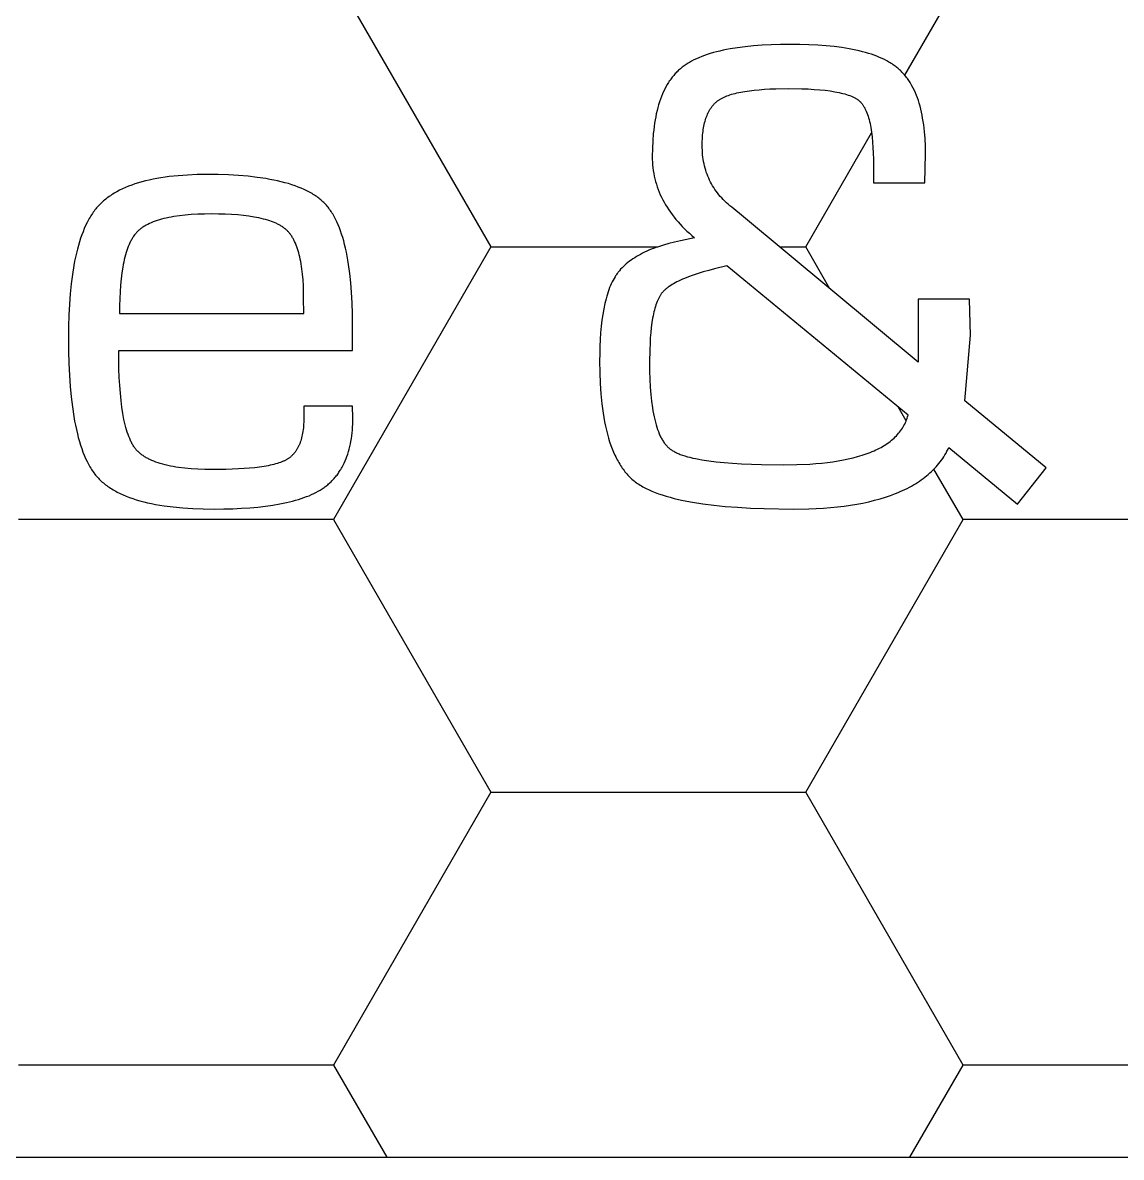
# Model space of a CAD drawing. Header units: millimetres. Extents: x 0 to 80, y 0 to 69.3.
# Drawn here: x 35.46 to 45.93, y 0 to 10.82 of the extents above; entities that cross this region are included whole.
import ezdxf

# ---------------------------------------------------------------- set-up
doc = ezdxf.new("R2010")
doc.units = ezdxf.units.MM
doc.header["$MEASUREMENT"] = 0
for name, color, linetype in [('CUT_PERIMETER', 1, 'CONTINUOUS'), ('HEX_BACKGROUND', 3, 'CONTINUOUS'), ('TEXT', 5, 'CONTINUOUS')]:
    doc.layers.add(name, color=color, linetype=linetype)

msp = doc.modelspace()

# ---------------------------------------------------------------- linework, layer by layer
at = {"layer": 'CUT_PERIMETER'}
msp.add_line((20, 0), (60, 0), dxfattribs=at)
at = {"layer": 'HEX_BACKGROUND'}
for p, q in [((38.419, 11.28), (39.92, 8.68)), ((43.868, 10.317), (44.424, 11.28)), ((42.923, 8.68), (43.551, 9.769)), ((39.92, 8.68), (38.419, 6.08)), ((39.92, 8.68), (41.511, 8.68)), ((42.674, 8.68), (42.923, 8.68)), ((43.153, 8.281), (42.923, 8.68)), ((43.881, 7.021), (43.803, 7.155)), ((44.424, 6.08), (44.146, 6.562)), ((38.419, 6.08), (35.417, 6.08)), ((38.419, 6.08), (39.92, 3.48)), ((42.923, 3.48), (44.424, 6.08)), ((47.254, 6.08), (44.424, 6.08)), ((39.92, 3.48), (38.419, 0.88)), ((39.92, 3.48), (42.923, 3.48)), ((44.424, 0.88), (42.923, 3.48)), ((38.419, 0.88), (35.417, 0.88)), ((38.419, 0.88), (38.927, 0)), ((43.916, 0), (44.424, 0.88)), ((47.426, 0.88), (44.424, 0.88))]:
    msp.add_line(p, q, dxfattribs=at)
at = {"layer": 'TEXT'}
for p, q in [((42.507, 10.603), (42.425, 10.597)), ((42.592, 10.608), (42.507, 10.603)), ((42.682, 10.61), (42.592, 10.608)), ((42.775, 10.611), (42.682, 10.61)), ((42.866, 10.61), (42.775, 10.611)), ((42.954, 10.608), (42.866, 10.61)), ((43.038, 10.603), (42.954, 10.608)), ((43.118, 10.597), (43.038, 10.603)), ((41.931, 10.495), (41.905, 10.484)), ((41.957, 10.505), (41.931, 10.495)), ((41.984, 10.514), (41.957, 10.505)), ((42.012, 10.523), (41.984, 10.514)), ((42.042, 10.532), (42.012, 10.523)), ((42.072, 10.54), (42.042, 10.532)), ((42.103, 10.547), (42.072, 10.54)), ((42.135, 10.555), (42.103, 10.547)), ((42.168, 10.562), (42.135, 10.555)), ((42.202, 10.568), (42.168, 10.562)), ((42.272, 10.579), (42.202, 10.568)), ((42.346, 10.589), (42.272, 10.579)), ((42.425, 10.597), (42.346, 10.589)), ((43.195, 10.59), (43.118, 10.597)), ((43.268, 10.58), (43.195, 10.59)), ((43.337, 10.569), (43.268, 10.58)), ((43.37, 10.563), (43.337, 10.569)), ((43.402, 10.556), (43.37, 10.563)), ((43.434, 10.549), (43.402, 10.556)), ((43.464, 10.541), (43.434, 10.549)), ((43.493, 10.533), (43.464, 10.541)), ((43.522, 10.525), (43.493, 10.533)), ((43.55, 10.516), (43.522, 10.525)), ((43.576, 10.507), (43.55, 10.516)), ((43.602, 10.497), (43.576, 10.507)), ((43.627, 10.487), (43.602, 10.497)), ((41.737, 10.386), (41.728, 10.379)), ((41.745, 10.393), (41.737, 10.386)), ((41.754, 10.4), (41.745, 10.393)), ((41.764, 10.406), (41.754, 10.4)), ((41.773, 10.413), (41.764, 10.406)), ((41.783, 10.42), (41.773, 10.413)), ((41.793, 10.426), (41.783, 10.42)), ((41.803, 10.432), (41.793, 10.426)), ((41.813, 10.439), (41.803, 10.432)), ((41.835, 10.451), (41.813, 10.439)), ((41.857, 10.462), (41.835, 10.451)), ((41.881, 10.474), (41.857, 10.462)), ((41.905, 10.484), (41.881, 10.474)), ((43.651, 10.477), (43.627, 10.487)), ((43.674, 10.466), (43.651, 10.477)), ((43.696, 10.454), (43.674, 10.466)), ((43.717, 10.442), (43.696, 10.454)), ((43.727, 10.436), (43.717, 10.442)), ((43.737, 10.43), (43.727, 10.436)), ((43.747, 10.424), (43.737, 10.43)), ((43.757, 10.417), (43.747, 10.424)), ((43.766, 10.411), (43.757, 10.417)), ((43.775, 10.404), (43.766, 10.411)), ((43.784, 10.398), (43.775, 10.404)), ((43.793, 10.391), (43.784, 10.398)), ((43.801, 10.384), (43.793, 10.391)), ((41.635, 10.278), (41.629, 10.268)), ((41.642, 10.288), (41.635, 10.278)), ((41.649, 10.297), (41.642, 10.288)), ((41.657, 10.306), (41.649, 10.297)), ((41.664, 10.315), (41.657, 10.306)), ((41.672, 10.323), (41.664, 10.315)), ((41.679, 10.332), (41.672, 10.323)), ((41.687, 10.34), (41.679, 10.332)), ((41.695, 10.348), (41.687, 10.34)), ((41.703, 10.356), (41.695, 10.348)), ((41.711, 10.364), (41.703, 10.356)), ((41.719, 10.371), (41.711, 10.364)), ((41.728, 10.379), (41.719, 10.371)), ((43.809, 10.377), (43.801, 10.384)), ((43.818, 10.369), (43.809, 10.377)), ((43.826, 10.362), (43.818, 10.369)), ((43.834, 10.354), (43.826, 10.362)), ((43.841, 10.346), (43.834, 10.354)), ((43.849, 10.338), (43.841, 10.346)), ((43.856, 10.33), (43.849, 10.338)), ((43.864, 10.321), (43.856, 10.33)), ((43.871, 10.312), (43.864, 10.321)), ((43.878, 10.304), (43.871, 10.312)), ((43.885, 10.295), (43.878, 10.304)), ((43.892, 10.285), (43.885, 10.295)), ((43.899, 10.276), (43.892, 10.285)), ((41.579, 10.184), (41.568, 10.162)), ((41.59, 10.207), (41.579, 10.184)), ((41.603, 10.228), (41.59, 10.207)), ((41.609, 10.238), (41.603, 10.228)), ((41.615, 10.249), (41.609, 10.238)), ((41.622, 10.259), (41.615, 10.249)), ((41.629, 10.268), (41.622, 10.259)), ((42.343, 10.163), (42.386, 10.169)), ((42.386, 10.169), (42.431, 10.175)), ((42.431, 10.175), (42.478, 10.179)), ((42.478, 10.179), (42.529, 10.183)), ((42.529, 10.183), (42.581, 10.186)), ((42.581, 10.186), (42.637, 10.188)), ((42.637, 10.188), (42.756, 10.19)), ((42.756, 10.19), (42.886, 10.188)), ((42.886, 10.188), (42.946, 10.186)), ((42.946, 10.186), (43.004, 10.182)), ((43.004, 10.182), (43.057, 10.178)), ((43.057, 10.178), (43.108, 10.173)), ((43.108, 10.173), (43.155, 10.167)), ((43.905, 10.266), (43.899, 10.276)), ((43.912, 10.257), (43.905, 10.266)), ((43.918, 10.247), (43.912, 10.257)), ((43.924, 10.236), (43.918, 10.247)), ((43.936, 10.216), (43.924, 10.236)), ((43.948, 10.194), (43.936, 10.216)), ((43.959, 10.172), (43.948, 10.194)), ((43.969, 10.149), (43.959, 10.172)), ((41.529, 10.062), (41.52, 10.035)), ((41.538, 10.088), (41.529, 10.062)), ((41.547, 10.113), (41.538, 10.088)), ((41.557, 10.138), (41.547, 10.113)), ((41.568, 10.162), (41.557, 10.138)), ((42.064, 10.057), (42.069, 10.061)), ((42.069, 10.061), (42.074, 10.065)), ((42.074, 10.065), (42.078, 10.069)), ((42.078, 10.069), (42.083, 10.072)), ((42.083, 10.072), (42.088, 10.076)), ((42.088, 10.076), (42.093, 10.079)), ((42.093, 10.079), (42.098, 10.083)), ((42.098, 10.083), (42.103, 10.086)), ((42.103, 10.086), (42.108, 10.089)), ((42.108, 10.089), (42.114, 10.093)), ((42.114, 10.093), (42.119, 10.096)), ((42.119, 10.096), (42.125, 10.099)), ((42.125, 10.099), (42.131, 10.102)), ((42.131, 10.102), (42.144, 10.108)), ((42.144, 10.108), (42.157, 10.114)), ((42.157, 10.114), (42.17, 10.119)), ((42.17, 10.119), (42.185, 10.124)), ((42.185, 10.124), (42.2, 10.13)), ((42.2, 10.13), (42.215, 10.135)), ((42.215, 10.135), (42.232, 10.139)), ((42.232, 10.139), (42.249, 10.144)), ((42.249, 10.144), (42.266, 10.148)), ((42.266, 10.148), (42.285, 10.152)), ((42.285, 10.152), (42.304, 10.156)), ((42.304, 10.156), (42.343, 10.163)), ((43.155, 10.167), (43.2, 10.16)), ((43.2, 10.16), (43.221, 10.156)), ((43.221, 10.156), (43.241, 10.152)), ((43.241, 10.152), (43.26, 10.147)), ((43.26, 10.147), (43.278, 10.143)), ((43.278, 10.143), (43.296, 10.138)), ((43.296, 10.138), (43.313, 10.133)), ((43.313, 10.133), (43.329, 10.128)), ((43.329, 10.128), (43.344, 10.122)), ((43.344, 10.122), (43.358, 10.117)), ((43.358, 10.117), (43.365, 10.114)), ((43.365, 10.114), (43.372, 10.111)), ((43.372, 10.111), (43.378, 10.108)), ((43.378, 10.108), (43.385, 10.104)), ((43.385, 10.104), (43.391, 10.101)), ((43.391, 10.101), (43.397, 10.098)), ((43.397, 10.098), (43.402, 10.095)), ((43.402, 10.095), (43.408, 10.091)), ((43.408, 10.091), (43.413, 10.088)), ((43.413, 10.088), (43.418, 10.084)), ((43.418, 10.084), (43.423, 10.081)), ((43.423, 10.081), (43.428, 10.077)), ((43.428, 10.077), (43.432, 10.074)), ((43.432, 10.074), (43.436, 10.07)), ((43.436, 10.07), (43.44, 10.066)), ((43.44, 10.066), (43.444, 10.062)), ((43.444, 10.062), (43.448, 10.058)), ((43.979, 10.125), (43.969, 10.149)), ((43.988, 10.1), (43.979, 10.125)), ((43.997, 10.075), (43.988, 10.1)), ((44.005, 10.049), (43.997, 10.075)), ((41.505, 9.98), (41.498, 9.95)), ((41.512, 10.008), (41.505, 9.98)), ((41.52, 10.035), (41.512, 10.008)), ((41.987, 9.947), (41.993, 9.96)), ((41.993, 9.96), (41.996, 9.966)), ((41.996, 9.966), (41.999, 9.972)), ((41.999, 9.972), (42.002, 9.978)), ((42.002, 9.978), (42.006, 9.983)), ((42.006, 9.983), (42.009, 9.989)), ((42.009, 9.989), (42.012, 9.994)), ((42.012, 9.994), (42.016, 10)), ((42.016, 10), (42.02, 10.005)), ((42.02, 10.005), (42.023, 10.01)), ((42.023, 10.01), (42.027, 10.016)), ((42.027, 10.016), (42.031, 10.021)), ((42.031, 10.021), (42.035, 10.025)), ((42.035, 10.025), (42.039, 10.03)), ((42.039, 10.03), (42.043, 10.035)), ((42.043, 10.035), (42.047, 10.04)), ((42.047, 10.04), (42.051, 10.044)), ((42.051, 10.044), (42.055, 10.048)), ((42.055, 10.048), (42.06, 10.053)), ((42.06, 10.053), (42.064, 10.057)), ((43.448, 10.058), (43.452, 10.053)), ((43.452, 10.053), (43.456, 10.049)), ((43.456, 10.049), (43.46, 10.044)), ((43.46, 10.044), (43.464, 10.039)), ((43.464, 10.039), (43.467, 10.034)), ((43.467, 10.034), (43.471, 10.029)), ((43.471, 10.029), (43.474, 10.023)), ((43.474, 10.023), (43.478, 10.018)), ((43.478, 10.018), (43.481, 10.012)), ((43.481, 10.012), (43.485, 10.006)), ((43.485, 10.006), (43.488, 10)), ((43.488, 10), (43.491, 9.993)), ((43.491, 9.993), (43.494, 9.987)), ((43.494, 9.987), (43.497, 9.98)), ((43.497, 9.98), (43.5, 9.973)), ((43.5, 9.973), (43.506, 9.959)), ((43.506, 9.959), (43.512, 9.943)), ((44.013, 10.022), (44.005, 10.049)), ((44.02, 9.994), (44.013, 10.022)), ((44.027, 9.966), (44.02, 9.994)), ((44.033, 9.937), (44.027, 9.966)), ((41.481, 9.859), (41.477, 9.827)), ((41.487, 9.89), (41.481, 9.859)), ((41.492, 9.921), (41.487, 9.89)), ((41.498, 9.95), (41.492, 9.921)), ((41.952, 9.832), (41.955, 9.848)), ((41.955, 9.848), (41.959, 9.863)), ((41.959, 9.863), (41.963, 9.878)), ((41.963, 9.878), (41.967, 9.893)), ((41.967, 9.893), (41.971, 9.907)), ((41.971, 9.907), (41.976, 9.921)), ((41.976, 9.921), (41.982, 9.934)), ((41.982, 9.934), (41.987, 9.947)), ((43.512, 9.943), (43.517, 9.928)), ((43.517, 9.928), (43.522, 9.911)), ((43.522, 9.911), (43.527, 9.894)), ((43.527, 9.894), (43.532, 9.876)), ((43.532, 9.876), (43.536, 9.857)), ((43.536, 9.857), (43.54, 9.837)), ((44.038, 9.907), (44.033, 9.937)), ((44.043, 9.876), (44.038, 9.907)), ((44.048, 9.845), (44.043, 9.876)), ((44.052, 9.813), (44.048, 9.845)), ((41.469, 9.76), (41.464, 9.69)), ((41.473, 9.794), (41.469, 9.76)), ((41.477, 9.827), (41.473, 9.794)), ((41.938, 9.727), (41.94, 9.745)), ((41.94, 9.745), (41.942, 9.764)), ((41.942, 9.764), (41.944, 9.781)), ((41.944, 9.781), (41.946, 9.798)), ((41.946, 9.798), (41.949, 9.815)), ((41.949, 9.815), (41.952, 9.832)), ((43.54, 9.837), (43.544, 9.817)), ((43.544, 9.817), (43.55, 9.774)), ((43.55, 9.774), (43.556, 9.729)), ((44.055, 9.78), (44.052, 9.813)), ((44.061, 9.712), (44.055, 9.78)), ((41.464, 9.69), (41.461, 9.617)), ((41.936, 9.689), (41.937, 9.708)), ((41.936, 9.649), (41.936, 9.689)), ((41.936, 9.626), (41.936, 9.649)), ((41.937, 9.708), (41.938, 9.727)), ((43.556, 9.729), (43.561, 9.68)), ((43.561, 9.68), (43.564, 9.629)), ((43.564, 9.629), (43.567, 9.575)), ((44.064, 9.641), (44.061, 9.712)), ((44.065, 9.568), (44.064, 9.641)), ((41.461, 9.617), (41.459, 9.542)), ((41.459, 9.542), (41.46, 9.514)), ((41.937, 9.603), (41.936, 9.626)), ((41.938, 9.581), (41.937, 9.603)), ((41.94, 9.559), (41.938, 9.581)), ((41.943, 9.537), (41.94, 9.559)), ((41.946, 9.515), (41.943, 9.537)), ((43.567, 9.575), (43.569, 9.518)), ((44.058, 9.292), (44.065, 9.568)), ((41.46, 9.514), (41.461, 9.487)), ((41.461, 9.487), (41.463, 9.461)), ((41.463, 9.461), (41.466, 9.434)), ((41.466, 9.434), (41.469, 9.407)), ((41.949, 9.494), (41.946, 9.515)), ((41.953, 9.473), (41.949, 9.494)), ((41.958, 9.453), (41.953, 9.473)), ((41.963, 9.432), (41.958, 9.453)), ((41.969, 9.412), (41.963, 9.432)), ((41.975, 9.392), (41.969, 9.412)), ((43.569, 9.518), (43.569, 9.457)), ((43.569, 9.457), (43.569, 9.292)), ((36.627, 9.309), (36.592, 9.3)), ((36.662, 9.317), (36.627, 9.309)), ((36.699, 9.325), (36.662, 9.317)), ((36.736, 9.332), (36.699, 9.325)), ((36.774, 9.339), (36.736, 9.332)), ((36.814, 9.345), (36.774, 9.339)), ((36.854, 9.35), (36.814, 9.345)), ((36.938, 9.359), (36.854, 9.35)), ((37.026, 9.365), (36.938, 9.359)), ((37.118, 9.369), (37.026, 9.365)), ((37.214, 9.37), (37.118, 9.369)), ((37.319, 9.369), (37.214, 9.37)), ((37.419, 9.366), (37.319, 9.369)), ((37.514, 9.36), (37.419, 9.366)), ((37.605, 9.353), (37.514, 9.36)), ((37.691, 9.343), (37.605, 9.353)), ((37.773, 9.331), (37.691, 9.343)), ((37.812, 9.324), (37.773, 9.331)), ((37.85, 9.317), (37.812, 9.324)), ((37.887, 9.309), (37.85, 9.317)), ((37.922, 9.301), (37.887, 9.309)), ((41.469, 9.407), (41.474, 9.381)), ((41.474, 9.381), (41.479, 9.355)), ((41.479, 9.355), (41.485, 9.329)), ((41.485, 9.329), (41.491, 9.304)), ((41.491, 9.304), (41.499, 9.278)), ((41.982, 9.373), (41.975, 9.392)), ((41.99, 9.354), (41.982, 9.373)), ((41.998, 9.335), (41.99, 9.354)), ((42.006, 9.316), (41.998, 9.335)), ((42.015, 9.298), (42.006, 9.316)), ((36.34, 9.199), (36.328, 9.191)), ((36.353, 9.206), (36.34, 9.199)), ((36.38, 9.22), (36.353, 9.206)), ((36.407, 9.233), (36.38, 9.22)), ((36.435, 9.246), (36.407, 9.233)), ((36.465, 9.258), (36.435, 9.246)), ((36.495, 9.269), (36.465, 9.258)), ((36.526, 9.28), (36.495, 9.269)), ((36.559, 9.291), (36.526, 9.28)), ((36.592, 9.3), (36.559, 9.291)), ((37.957, 9.292), (37.922, 9.301)), ((37.99, 9.283), (37.957, 9.292)), ((38.022, 9.273), (37.99, 9.283)), ((38.053, 9.262), (38.022, 9.273)), ((38.083, 9.251), (38.053, 9.262)), ((38.112, 9.24), (38.083, 9.251)), ((38.139, 9.228), (38.112, 9.24)), ((38.166, 9.215), (38.139, 9.228)), ((38.179, 9.208), (38.166, 9.215)), ((38.191, 9.202), (38.179, 9.208)), ((38.203, 9.195), (38.191, 9.202)), ((41.499, 9.278), (41.507, 9.253)), ((41.507, 9.253), (41.516, 9.228)), ((41.516, 9.228), (41.526, 9.203)), ((41.526, 9.203), (41.536, 9.178)), ((42.025, 9.28), (42.015, 9.298)), ((42.035, 9.262), (42.025, 9.28)), ((42.046, 9.245), (42.035, 9.262)), ((42.057, 9.228), (42.046, 9.245)), ((42.069, 9.211), (42.057, 9.228)), ((42.081, 9.195), (42.069, 9.211)), ((43.569, 9.292), (44.058, 9.292)), ((36.197, 9.091), (36.187, 9.081)), ((36.206, 9.1), (36.197, 9.091)), ((36.216, 9.109), (36.206, 9.1)), ((36.226, 9.118), (36.216, 9.109)), ((36.236, 9.127), (36.226, 9.118)), ((36.247, 9.135), (36.236, 9.127)), ((36.258, 9.144), (36.247, 9.135)), ((36.269, 9.152), (36.258, 9.144)), ((36.28, 9.16), (36.269, 9.152)), ((36.292, 9.168), (36.28, 9.16)), ((36.303, 9.176), (36.292, 9.168)), ((36.316, 9.184), (36.303, 9.176)), ((36.328, 9.191), (36.316, 9.184)), ((38.215, 9.188), (38.203, 9.195)), ((38.227, 9.181), (38.215, 9.188)), ((38.238, 9.174), (38.227, 9.181)), ((38.249, 9.166), (38.238, 9.174)), ((38.26, 9.159), (38.249, 9.166)), ((38.27, 9.151), (38.26, 9.159)), ((38.281, 9.144), (38.27, 9.151)), ((38.29, 9.136), (38.281, 9.144)), ((38.3, 9.128), (38.29, 9.136)), ((38.309, 9.12), (38.3, 9.128)), ((38.318, 9.111), (38.309, 9.12)), ((38.327, 9.103), (38.318, 9.111)), ((38.336, 9.094), (38.327, 9.103)), ((38.344, 9.086), (38.336, 9.094)), ((41.536, 9.178), (41.548, 9.154)), ((41.548, 9.154), (41.56, 9.129)), ((41.56, 9.129), (41.573, 9.105)), ((41.573, 9.105), (41.587, 9.081)), ((42.094, 9.178), (42.081, 9.195)), ((42.108, 9.162), (42.094, 9.178)), ((42.122, 9.147), (42.108, 9.162)), ((42.137, 9.131), (42.122, 9.147)), ((42.152, 9.116), (42.137, 9.131)), ((42.167, 9.101), (42.152, 9.116)), ((42.184, 9.087), (42.167, 9.101)), ((42.2, 9.073), (42.184, 9.087)), ((36.113, 8.987), (36.106, 8.976)), ((36.121, 8.999), (36.113, 8.987)), ((36.129, 9.01), (36.121, 8.999)), ((36.136, 9.021), (36.129, 9.01)), ((36.145, 9.032), (36.136, 9.021)), ((36.153, 9.042), (36.145, 9.032)), ((36.161, 9.052), (36.153, 9.042)), ((36.17, 9.062), (36.161, 9.052)), ((36.178, 9.072), (36.17, 9.062)), ((36.187, 9.081), (36.178, 9.072)), ((37.005, 8.983), (36.95, 8.977)), ((37.063, 8.988), (37.005, 8.983)), ((37.125, 8.991), (37.063, 8.988)), ((37.189, 8.993), (37.125, 8.991)), ((37.256, 8.994), (37.189, 8.993)), ((37.323, 8.993), (37.256, 8.994)), ((37.387, 8.992), (37.323, 8.993)), ((37.448, 8.989), (37.387, 8.992)), ((37.506, 8.985), (37.448, 8.989)), ((37.561, 8.979), (37.506, 8.985)), ((37.613, 8.973), (37.561, 8.979)), ((38.352, 9.077), (38.344, 9.086)), ((38.36, 9.067), (38.352, 9.077)), ((38.368, 9.058), (38.36, 9.067)), ((38.375, 9.048), (38.368, 9.058)), ((38.383, 9.037), (38.375, 9.048)), ((38.39, 9.027), (38.383, 9.037)), ((38.398, 9.016), (38.39, 9.027)), ((38.405, 9.005), (38.398, 9.016)), ((38.412, 8.994), (38.405, 9.005)), ((38.419, 8.982), (38.412, 8.994)), ((38.426, 8.97), (38.419, 8.982)), ((41.587, 9.081), (41.601, 9.058)), ((41.601, 9.058), (41.616, 9.034)), ((41.616, 9.034), (41.633, 9.011)), ((41.633, 9.011), (41.649, 8.988)), ((41.649, 8.988), (41.667, 8.965)), ((42.218, 9.059), (42.2, 9.073)), ((42.328, 8.968), (42.218, 9.059)), ((36.056, 8.884), (36.043, 8.855)), ((36.07, 8.912), (36.056, 8.884)), ((36.084, 8.938), (36.07, 8.912)), ((36.091, 8.951), (36.084, 8.938)), ((36.098, 8.963), (36.091, 8.951)), ((36.106, 8.976), (36.098, 8.963)), ((36.61, 8.873), (36.602, 8.868)), ((36.617, 8.877), (36.61, 8.873)), ((36.624, 8.882), (36.617, 8.877)), ((36.632, 8.886), (36.624, 8.882)), ((36.64, 8.89), (36.632, 8.886)), ((36.648, 8.895), (36.64, 8.89)), ((36.665, 8.903), (36.648, 8.895)), ((36.682, 8.911), (36.665, 8.903)), ((36.7, 8.918), (36.682, 8.911)), ((36.719, 8.925), (36.7, 8.918)), ((36.739, 8.932), (36.719, 8.925)), ((36.759, 8.938), (36.739, 8.932)), ((36.78, 8.944), (36.759, 8.938)), ((36.802, 8.95), (36.78, 8.944)), ((36.825, 8.955), (36.802, 8.95)), ((36.849, 8.96), (36.825, 8.955)), ((36.873, 8.965), (36.849, 8.96)), ((36.898, 8.969), (36.873, 8.965)), ((36.95, 8.977), (36.898, 8.969)), ((37.662, 8.965), (37.613, 8.973)), ((37.686, 8.961), (37.662, 8.965)), ((37.708, 8.956), (37.686, 8.961)), ((37.73, 8.951), (37.708, 8.956)), ((37.752, 8.946), (37.73, 8.951)), ((37.772, 8.941), (37.752, 8.946)), ((37.792, 8.935), (37.772, 8.941)), ((37.811, 8.929), (37.792, 8.935)), ((37.829, 8.923), (37.811, 8.929)), ((37.846, 8.916), (37.829, 8.923)), ((37.863, 8.909), (37.846, 8.916)), ((37.879, 8.902), (37.863, 8.909)), ((37.886, 8.898), (37.879, 8.902)), ((37.894, 8.895), (37.886, 8.898)), ((37.901, 8.891), (37.894, 8.895)), ((37.908, 8.887), (37.901, 8.891)), ((37.915, 8.883), (37.908, 8.887)), ((37.922, 8.879), (37.915, 8.883)), ((37.929, 8.874), (37.922, 8.879)), ((37.935, 8.87), (37.929, 8.874)), ((38.433, 8.957), (38.426, 8.97)), ((38.439, 8.945), (38.433, 8.957)), ((38.452, 8.919), (38.439, 8.945)), ((38.464, 8.891), (38.452, 8.919)), ((38.476, 8.863), (38.464, 8.891)), ((41.667, 8.965), (41.685, 8.942)), ((41.685, 8.942), (41.705, 8.919)), ((41.705, 8.919), (41.725, 8.897)), ((41.725, 8.897), (41.746, 8.875)), ((41.746, 8.875), (41.767, 8.853)), ((43.994, 7.581), (42.328, 8.968)), ((36.019, 8.794), (36.008, 8.762)), ((36.031, 8.825), (36.019, 8.794)), ((36.043, 8.855), (36.031, 8.825)), ((36.504, 8.767), (36.499, 8.759)), ((36.508, 8.774), (36.504, 8.767)), ((36.513, 8.781), (36.508, 8.774)), ((36.517, 8.787), (36.513, 8.781)), ((36.522, 8.794), (36.517, 8.787)), ((36.527, 8.8), (36.522, 8.794)), ((36.532, 8.806), (36.527, 8.8)), ((36.537, 8.812), (36.532, 8.806)), ((36.542, 8.817), (36.537, 8.812)), ((36.547, 8.823), (36.542, 8.817)), ((36.552, 8.828), (36.547, 8.823)), ((36.558, 8.834), (36.552, 8.828)), ((36.564, 8.839), (36.558, 8.834)), ((36.57, 8.844), (36.564, 8.839)), ((36.576, 8.849), (36.57, 8.844)), ((36.582, 8.854), (36.576, 8.849)), ((36.589, 8.859), (36.582, 8.854)), ((36.596, 8.864), (36.589, 8.859)), ((36.602, 8.868), (36.596, 8.864)), ((37.941, 8.866), (37.935, 8.87)), ((37.947, 8.862), (37.941, 8.866)), ((37.953, 8.857), (37.947, 8.862)), ((37.959, 8.853), (37.953, 8.857)), ((37.964, 8.848), (37.959, 8.853)), ((37.969, 8.843), (37.964, 8.848)), ((37.974, 8.839), (37.969, 8.843)), ((37.98, 8.834), (37.974, 8.839)), ((37.984, 8.828), (37.98, 8.834)), ((37.989, 8.823), (37.984, 8.828)), ((37.994, 8.818), (37.989, 8.823)), ((37.999, 8.812), (37.994, 8.818)), ((38.004, 8.806), (37.999, 8.812)), ((38.008, 8.8), (38.004, 8.806)), ((38.013, 8.794), (38.008, 8.8)), ((38.017, 8.788), (38.013, 8.794)), ((38.021, 8.781), (38.017, 8.788)), ((38.026, 8.774), (38.021, 8.781)), ((38.03, 8.768), (38.026, 8.774)), ((38.034, 8.761), (38.03, 8.768)), ((38.487, 8.833), (38.476, 8.863)), ((38.497, 8.802), (38.487, 8.833)), ((38.508, 8.77), (38.497, 8.802)), ((38.517, 8.737), (38.508, 8.77)), ((41.861, 8.767), (41.728, 8.738)), ((41.767, 8.853), (41.789, 8.831)), ((41.789, 8.831), (41.813, 8.81)), ((41.813, 8.81), (41.837, 8.788)), ((41.837, 8.788), (41.861, 8.767)), ((35.977, 8.658), (35.968, 8.621)), ((35.987, 8.694), (35.977, 8.658)), ((35.997, 8.728), (35.987, 8.694)), ((36.008, 8.762), (35.997, 8.728)), ((36.456, 8.666), (36.449, 8.646)), ((36.463, 8.685), (36.456, 8.666)), ((36.47, 8.703), (36.463, 8.685)), ((36.478, 8.72), (36.47, 8.703)), ((36.482, 8.728), (36.478, 8.72)), ((36.486, 8.736), (36.482, 8.728)), ((36.49, 8.744), (36.486, 8.736)), ((36.495, 8.752), (36.49, 8.744)), ((36.499, 8.759), (36.495, 8.752)), ((38.038, 8.753), (38.034, 8.761)), ((38.042, 8.746), (38.038, 8.753)), ((38.046, 8.738), (38.042, 8.746)), ((38.049, 8.731), (38.046, 8.738)), ((38.057, 8.715), (38.049, 8.731)), ((38.063, 8.698), (38.057, 8.715)), ((38.07, 8.681), (38.063, 8.698)), ((38.076, 8.663), (38.07, 8.681)), ((38.082, 8.644), (38.076, 8.663)), ((38.526, 8.702), (38.517, 8.737)), ((38.535, 8.667), (38.526, 8.702)), ((38.543, 8.63), (38.535, 8.667)), ((41.45, 8.657), (41.428, 8.648)), ((41.472, 8.666), (41.45, 8.657)), ((41.495, 8.674), (41.472, 8.666)), ((41.519, 8.682), (41.495, 8.674)), ((41.568, 8.698), (41.519, 8.682)), ((41.619, 8.712), (41.568, 8.698)), ((41.672, 8.726), (41.619, 8.712)), ((41.728, 8.738), (41.672, 8.726)), ((35.959, 8.582), (35.951, 8.543)), ((35.968, 8.621), (35.959, 8.582)), ((36.424, 8.56), (36.419, 8.536)), ((36.43, 8.583), (36.424, 8.56)), ((36.436, 8.605), (36.43, 8.583)), ((36.442, 8.626), (36.436, 8.605)), ((36.449, 8.646), (36.442, 8.626)), ((38.088, 8.625), (38.082, 8.644)), ((38.093, 8.605), (38.088, 8.625)), ((38.098, 8.584), (38.093, 8.605)), ((38.103, 8.563), (38.098, 8.584)), ((38.107, 8.54), (38.103, 8.563)), ((38.55, 8.592), (38.543, 8.63)), ((38.557, 8.553), (38.55, 8.592)), ((38.564, 8.512), (38.557, 8.553)), ((41.258, 8.555), (41.242, 8.543)), ((41.274, 8.566), (41.258, 8.555)), ((41.292, 8.577), (41.274, 8.566)), ((41.309, 8.588), (41.292, 8.577)), ((41.328, 8.599), (41.309, 8.588)), ((41.346, 8.609), (41.328, 8.599)), ((41.366, 8.619), (41.346, 8.609)), ((41.386, 8.629), (41.366, 8.619)), ((41.407, 8.639), (41.386, 8.629)), ((41.428, 8.648), (41.407, 8.639)), ((35.944, 8.502), (35.93, 8.417)), ((35.951, 8.543), (35.944, 8.502)), ((36.41, 8.486), (36.401, 8.433)), ((36.414, 8.511), (36.41, 8.486)), ((36.419, 8.536), (36.414, 8.511)), ((38.111, 8.518), (38.107, 8.54)), ((38.115, 8.494), (38.111, 8.518)), ((38.118, 8.47), (38.115, 8.494)), ((38.124, 8.42), (38.118, 8.47)), ((38.575, 8.428), (38.564, 8.512)), ((41.135, 8.439), (41.13, 8.432)), ((41.141, 8.446), (41.135, 8.439)), ((41.146, 8.453), (41.141, 8.446)), ((41.158, 8.467), (41.146, 8.453)), ((41.171, 8.48), (41.158, 8.467)), ((41.184, 8.493), (41.171, 8.48)), ((41.197, 8.506), (41.184, 8.493)), ((41.212, 8.519), (41.197, 8.506)), ((41.226, 8.531), (41.212, 8.519)), ((41.242, 8.543), (41.226, 8.531)), ((41.945, 8.441), (41.896, 8.426)), ((41.998, 8.456), (41.945, 8.441)), ((42.053, 8.47), (41.998, 8.456)), ((42.172, 8.498), (42.053, 8.47)), ((43.9, 7.076), (42.172, 8.498)), ((35.93, 8.417), (35.918, 8.328)), ((36.394, 8.376), (36.388, 8.316)), ((36.401, 8.433), (36.394, 8.376)), ((38.129, 8.366), (38.124, 8.42)), ((38.132, 8.31), (38.129, 8.366)), ((38.585, 8.339), (38.575, 8.428)), ((38.592, 8.245), (38.585, 8.339)), ((41.078, 8.347), (41.069, 8.329)), ((41.086, 8.364), (41.078, 8.347)), ((41.095, 8.38), (41.086, 8.364)), ((41.105, 8.396), (41.095, 8.38)), ((41.109, 8.403), (41.105, 8.396)), ((41.114, 8.411), (41.109, 8.403)), ((41.119, 8.418), (41.114, 8.411)), ((41.124, 8.425), (41.119, 8.418)), ((41.13, 8.432), (41.124, 8.425)), ((41.679, 8.338), (41.663, 8.329)), ((41.695, 8.346), (41.679, 8.338)), ((41.711, 8.354), (41.695, 8.346)), ((41.729, 8.362), (41.711, 8.354)), ((41.747, 8.371), (41.729, 8.362)), ((41.766, 8.379), (41.747, 8.371)), ((41.806, 8.395), (41.766, 8.379)), ((41.85, 8.41), (41.806, 8.395)), ((41.896, 8.426), (41.85, 8.41)), ((35.909, 8.233), (35.902, 8.134)), ((35.918, 8.328), (35.909, 8.233)), ((36.384, 8.253), (36.381, 8.187)), ((36.388, 8.316), (36.384, 8.253)), ((38.134, 8.252), (38.132, 8.31)), ((38.135, 8.19), (38.134, 8.252)), ((38.597, 8.146), (38.592, 8.245)), ((41.031, 8.23), (41.025, 8.209)), ((41.038, 8.252), (41.031, 8.23)), ((41.046, 8.272), (41.038, 8.252)), ((41.053, 8.292), (41.046, 8.272)), ((41.061, 8.311), (41.053, 8.292)), ((41.069, 8.329), (41.061, 8.311)), ((41.541, 8.226), (41.537, 8.221)), ((41.545, 8.231), (41.541, 8.226)), ((41.548, 8.236), (41.545, 8.231)), ((41.552, 8.241), (41.548, 8.236)), ((41.556, 8.245), (41.552, 8.241)), ((41.56, 8.25), (41.556, 8.245)), ((41.564, 8.254), (41.56, 8.25)), ((41.568, 8.259), (41.564, 8.254)), ((41.573, 8.263), (41.568, 8.259)), ((41.577, 8.268), (41.573, 8.263)), ((41.582, 8.272), (41.577, 8.268)), ((41.587, 8.277), (41.582, 8.272)), ((41.593, 8.281), (41.587, 8.277)), ((41.598, 8.286), (41.593, 8.281)), ((41.604, 8.29), (41.598, 8.286)), ((41.61, 8.295), (41.604, 8.29)), ((41.622, 8.303), (41.61, 8.295)), ((41.635, 8.312), (41.622, 8.303)), ((41.649, 8.321), (41.635, 8.312)), ((41.663, 8.329), (41.649, 8.321)), ((35.902, 8.134), (35.896, 8.03)), ((36.379, 8.117), (36.378, 8.045)), ((36.381, 8.187), (36.379, 8.117)), ((38.138, 8.045), (38.135, 8.19)), ((38.6, 8.043), (38.597, 8.146)), ((41.007, 8.139), (40.996, 8.089)), ((41.013, 8.163), (41.007, 8.139)), ((41.019, 8.186), (41.013, 8.163)), ((41.025, 8.209), (41.019, 8.186)), ((41.495, 8.129), (41.489, 8.112)), ((41.5, 8.144), (41.495, 8.129)), ((41.506, 8.158), (41.5, 8.144)), ((41.512, 8.172), (41.506, 8.158)), ((41.515, 8.179), (41.512, 8.172)), ((41.518, 8.186), (41.515, 8.179)), ((41.521, 8.192), (41.518, 8.186)), ((41.524, 8.198), (41.521, 8.192)), ((41.527, 8.204), (41.524, 8.198)), ((41.531, 8.21), (41.527, 8.204)), ((41.534, 8.215), (41.531, 8.21)), ((41.537, 8.221), (41.534, 8.215)), ((43.994, 8.181), (43.994, 8.08)), ((44.486, 8.181), (43.994, 8.181)), ((44.489, 8.064), (44.486, 8.181)), ((35.896, 8.03), (35.893, 7.921)), ((36.378, 8.045), (38.138, 8.045)), ((38.601, 7.934), (38.6, 8.043)), ((40.987, 8.036), (40.979, 7.981)), ((40.996, 8.089), (40.987, 8.036)), ((41.467, 8.022), (41.463, 8.001)), ((41.471, 8.041), (41.467, 8.022)), ((41.475, 8.06), (41.471, 8.041)), ((41.48, 8.078), (41.475, 8.06)), ((41.484, 8.096), (41.48, 8.078)), ((41.489, 8.112), (41.484, 8.096)), ((43.994, 8.08), (43.994, 7.853)), ((44.493, 7.84), (44.489, 8.064)), ((35.893, 7.921), (35.892, 7.808)), ((38.601, 7.691), (38.601, 7.934)), ((40.973, 7.923), (40.967, 7.862)), ((40.979, 7.981), (40.973, 7.923)), ((41.45, 7.913), (41.445, 7.864)), ((41.456, 7.958), (41.45, 7.913)), ((41.463, 8.001), (41.456, 7.958)), ((35.892, 7.808), (35.893, 7.685)), ((40.963, 7.798), (40.96, 7.732)), ((40.967, 7.862), (40.963, 7.798)), ((41.441, 7.813), (41.438, 7.758)), ((41.445, 7.864), (41.441, 7.813)), ((43.994, 7.853), (43.994, 7.672)), ((44.441, 7.212), (44.493, 7.84)), ((35.893, 7.685), (35.896, 7.568)), ((36.374, 7.516), (36.372, 7.691)), ((36.372, 7.691), (38.601, 7.691)), ((40.96, 7.732), (40.958, 7.663)), ((41.435, 7.701), (41.434, 7.578)), ((41.438, 7.758), (41.435, 7.701)), ((40.958, 7.663), (40.957, 7.591)), ((40.957, 7.591), (40.959, 7.482)), ((41.434, 7.578), (41.434, 7.496)), ((43.994, 7.672), (43.994, 7.581)), ((35.896, 7.568), (35.902, 7.457)), ((36.377, 7.435), (36.374, 7.516)), ((40.959, 7.482), (40.962, 7.378)), ((41.434, 7.496), (41.437, 7.418)), ((35.902, 7.457), (35.909, 7.35)), ((36.382, 7.358), (36.377, 7.435)), ((36.387, 7.285), (36.382, 7.358)), ((40.962, 7.378), (40.969, 7.279)), ((41.437, 7.418), (41.44, 7.343)), ((35.909, 7.35), (35.918, 7.249)), ((35.918, 7.249), (35.93, 7.154)), ((36.394, 7.217), (36.387, 7.285)), ((40.969, 7.279), (40.978, 7.185)), ((41.44, 7.343), (41.446, 7.274)), ((41.446, 7.274), (41.453, 7.208)), ((35.93, 7.154), (35.943, 7.064)), ((36.402, 7.152), (36.394, 7.217)), ((36.411, 7.092), (36.402, 7.152)), ((38.138, 7.163), (38.138, 7.066)), ((38.601, 7.163), (38.138, 7.163)), ((38.605, 7.05), (38.601, 7.163)), ((40.978, 7.185), (40.984, 7.14)), ((41.453, 7.208), (41.461, 7.146)), ((41.461, 7.146), (41.466, 7.117)), ((45.215, 6.573), (44.441, 7.212)), ((35.943, 7.064), (35.951, 7.02)), ((36.421, 7.036), (36.411, 7.092)), ((36.427, 7.009), (36.421, 7.036)), ((38.138, 7.066), (38.137, 7.027)), ((38.604, 7.02), (38.605, 7.05)), ((40.984, 7.14), (40.99, 7.096)), ((40.99, 7.096), (40.997, 7.053)), ((40.997, 7.053), (41.005, 7.011)), ((41.466, 7.117), (41.471, 7.088)), ((41.471, 7.088), (41.477, 7.061)), ((41.477, 7.061), (41.483, 7.035)), ((41.483, 7.035), (41.489, 7.009)), ((43.88, 7.018), (43.885, 7.032)), ((43.885, 7.032), (43.891, 7.046)), ((43.891, 7.046), (43.895, 7.061)), ((43.895, 7.061), (43.9, 7.076)), ((35.951, 7.02), (35.959, 6.979)), ((35.959, 6.979), (35.968, 6.938)), ((35.968, 6.938), (35.977, 6.899)), ((36.433, 6.983), (36.427, 7.009)), ((36.439, 6.959), (36.433, 6.983)), ((36.446, 6.935), (36.439, 6.959)), ((36.453, 6.913), (36.446, 6.935)), ((38.13, 6.938), (38.128, 6.921)), ((38.132, 6.955), (38.13, 6.938)), ((38.134, 6.972), (38.132, 6.955)), ((38.135, 6.99), (38.134, 6.972)), ((38.136, 7.008), (38.135, 6.99)), ((38.137, 7.027), (38.136, 7.008)), ((38.597, 6.906), (38.6, 6.933)), ((38.6, 6.933), (38.602, 6.962)), ((38.602, 6.962), (38.603, 6.99)), ((38.603, 6.99), (38.604, 7.02)), ((41.005, 7.011), (41.013, 6.971)), ((41.013, 6.971), (41.022, 6.932)), ((41.022, 6.932), (41.032, 6.894)), ((41.489, 7.009), (41.496, 6.985)), ((41.496, 6.985), (41.503, 6.962)), ((41.503, 6.962), (41.51, 6.94)), ((41.51, 6.94), (41.518, 6.919)), ((43.818, 6.915), (43.828, 6.927)), ((43.828, 6.927), (43.836, 6.939)), ((43.836, 6.939), (43.845, 6.952)), ((43.845, 6.952), (43.853, 6.965)), ((43.853, 6.965), (43.86, 6.978)), ((43.86, 6.978), (43.867, 6.991)), ((43.867, 6.991), (43.874, 7.005)), ((43.874, 7.005), (43.88, 7.018)), ((35.977, 6.899), (35.986, 6.862)), ((35.986, 6.862), (35.997, 6.825)), ((35.997, 6.825), (36.007, 6.79)), ((36.46, 6.892), (36.453, 6.913)), ((36.468, 6.871), (36.46, 6.892)), ((36.476, 6.852), (36.468, 6.871)), ((36.48, 6.843), (36.476, 6.852)), ((36.484, 6.834), (36.48, 6.843)), ((36.488, 6.825), (36.484, 6.834)), ((36.492, 6.817), (36.488, 6.825)), ((36.496, 6.808), (36.492, 6.817)), ((38.102, 6.817), (38.097, 6.804)), ((38.107, 6.83), (38.102, 6.817)), ((38.111, 6.844), (38.107, 6.83)), ((38.115, 6.859), (38.111, 6.844)), ((38.119, 6.874), (38.115, 6.859)), ((38.122, 6.889), (38.119, 6.874)), ((38.125, 6.905), (38.122, 6.889)), ((38.128, 6.921), (38.125, 6.905)), ((38.581, 6.801), (38.586, 6.826)), ((38.586, 6.826), (38.59, 6.852)), ((38.59, 6.852), (38.594, 6.879)), ((38.594, 6.879), (38.597, 6.906)), ((41.032, 6.894), (41.042, 6.858)), ((41.042, 6.858), (41.053, 6.822)), ((41.053, 6.822), (41.065, 6.788)), ((41.518, 6.919), (41.526, 6.898)), ((41.526, 6.898), (41.53, 6.889)), ((41.53, 6.889), (41.535, 6.879)), ((41.535, 6.879), (41.539, 6.87)), ((41.539, 6.87), (41.544, 6.861)), ((41.544, 6.861), (41.548, 6.853)), ((41.548, 6.853), (41.553, 6.844)), ((41.553, 6.844), (41.558, 6.836)), ((41.558, 6.836), (41.563, 6.828)), ((41.563, 6.828), (41.568, 6.82)), ((41.568, 6.82), (41.573, 6.813)), ((43.701, 6.806), (43.714, 6.816)), ((43.714, 6.816), (43.728, 6.826)), ((43.728, 6.826), (43.741, 6.836)), ((43.741, 6.836), (43.753, 6.847)), ((43.753, 6.847), (43.765, 6.858)), ((43.765, 6.858), (43.777, 6.869)), ((43.777, 6.869), (43.788, 6.88)), ((43.788, 6.88), (43.798, 6.891)), ((43.798, 6.891), (43.809, 6.903)), ((43.809, 6.903), (43.818, 6.915)), ((36.007, 6.79), (36.019, 6.757)), ((36.019, 6.757), (36.03, 6.724)), ((36.03, 6.724), (36.043, 6.693)), ((36.501, 6.8), (36.496, 6.808)), ((36.505, 6.793), (36.501, 6.8)), ((36.51, 6.785), (36.505, 6.793)), ((36.515, 6.778), (36.51, 6.785)), ((36.519, 6.771), (36.515, 6.778)), ((36.524, 6.764), (36.519, 6.771)), ((36.529, 6.758), (36.524, 6.764)), ((36.534, 6.752), (36.529, 6.758)), ((36.539, 6.746), (36.534, 6.752)), ((36.545, 6.74), (36.539, 6.746)), ((36.55, 6.734), (36.545, 6.74)), ((36.556, 6.728), (36.55, 6.734)), ((36.562, 6.722), (36.556, 6.728)), ((36.568, 6.716), (36.562, 6.722)), ((36.575, 6.711), (36.568, 6.716)), ((36.581, 6.705), (36.575, 6.711)), ((38.042, 6.71), (38.038, 6.705)), ((38.046, 6.714), (38.042, 6.71)), ((38.05, 6.719), (38.046, 6.714)), ((38.053, 6.724), (38.05, 6.719)), ((38.057, 6.729), (38.053, 6.724)), ((38.061, 6.734), (38.057, 6.729)), ((38.064, 6.739), (38.061, 6.734)), ((38.067, 6.745), (38.064, 6.739)), ((38.071, 6.75), (38.067, 6.745)), ((38.074, 6.756), (38.071, 6.75)), ((38.077, 6.761), (38.074, 6.756)), ((38.08, 6.767), (38.077, 6.761)), ((38.083, 6.773), (38.08, 6.767)), ((38.086, 6.779), (38.083, 6.773)), ((38.089, 6.785), (38.086, 6.779)), ((38.092, 6.791), (38.089, 6.785)), ((38.097, 6.804), (38.092, 6.791)), ((38.556, 6.705), (38.563, 6.728)), ((38.563, 6.728), (38.57, 6.752)), ((38.57, 6.752), (38.576, 6.776)), ((38.576, 6.776), (38.581, 6.801)), ((41.065, 6.788), (41.077, 6.755)), ((41.077, 6.755), (41.09, 6.724)), ((41.09, 6.724), (41.104, 6.693)), ((41.573, 6.813), (41.578, 6.806)), ((41.578, 6.806), (41.584, 6.799)), ((41.584, 6.799), (41.589, 6.792)), ((41.589, 6.792), (41.595, 6.786)), ((41.595, 6.786), (41.6, 6.78)), ((41.6, 6.78), (41.606, 6.774)), ((41.606, 6.774), (41.612, 6.768)), ((41.612, 6.768), (41.618, 6.763)), ((41.618, 6.763), (41.624, 6.758)), ((41.624, 6.758), (41.63, 6.753)), ((41.63, 6.753), (41.636, 6.748)), ((41.636, 6.748), (41.643, 6.744)), ((41.643, 6.744), (41.649, 6.739)), ((41.649, 6.739), (41.657, 6.735)), ((41.657, 6.735), (41.664, 6.731)), ((41.664, 6.731), (41.672, 6.726)), ((41.672, 6.726), (41.681, 6.722)), ((41.681, 6.722), (41.689, 6.718)), ((41.689, 6.718), (41.698, 6.714)), ((41.698, 6.714), (41.708, 6.71)), ((41.708, 6.71), (41.717, 6.706)), ((43.499, 6.706), (43.519, 6.713)), ((43.519, 6.713), (43.537, 6.721)), ((43.537, 6.721), (43.556, 6.728)), ((43.556, 6.728), (43.574, 6.736)), ((43.574, 6.736), (43.591, 6.744)), ((43.591, 6.744), (43.608, 6.752)), ((43.608, 6.752), (43.625, 6.761)), ((43.625, 6.761), (43.641, 6.769)), ((43.641, 6.769), (43.656, 6.778)), ((43.656, 6.778), (43.672, 6.787)), ((43.672, 6.787), (43.686, 6.797)), ((43.686, 6.797), (43.701, 6.806)), ((44.25, 6.697), (44.261, 6.714)), ((44.261, 6.714), (44.27, 6.732)), ((44.27, 6.732), (44.28, 6.75)), ((44.28, 6.75), (44.288, 6.768)), ((44.288, 6.768), (44.943, 6.227)), ((36.043, 6.693), (36.055, 6.664)), ((36.055, 6.664), (36.069, 6.635)), ((36.069, 6.635), (36.076, 6.622)), ((36.076, 6.622), (36.082, 6.608)), ((36.082, 6.608), (36.09, 6.595)), ((36.588, 6.7), (36.581, 6.705)), ((36.595, 6.695), (36.588, 6.7)), ((36.603, 6.69), (36.595, 6.695)), ((36.61, 6.685), (36.603, 6.69)), ((36.618, 6.68), (36.61, 6.685)), ((36.626, 6.675), (36.618, 6.68)), ((36.634, 6.67), (36.626, 6.675)), ((36.642, 6.665), (36.634, 6.67)), ((36.651, 6.661), (36.642, 6.665)), ((36.659, 6.656), (36.651, 6.661)), ((36.668, 6.652), (36.659, 6.656)), ((36.687, 6.644), (36.668, 6.652)), ((36.706, 6.636), (36.687, 6.644)), ((36.726, 6.628), (36.706, 6.636)), ((36.747, 6.621), (36.726, 6.628)), ((36.768, 6.614), (36.747, 6.621)), ((36.791, 6.607), (36.768, 6.614)), ((36.814, 6.601), (36.791, 6.607)), ((36.839, 6.596), (36.814, 6.601)), ((37.834, 6.602), (37.816, 6.598)), ((37.852, 6.606), (37.834, 6.602)), ((37.868, 6.611), (37.852, 6.606)), ((37.884, 6.615), (37.868, 6.611)), ((37.899, 6.62), (37.884, 6.615)), ((37.914, 6.625), (37.899, 6.62)), ((37.927, 6.63), (37.914, 6.625)), ((37.94, 6.636), (37.927, 6.63)), ((37.946, 6.638), (37.94, 6.636)), ((37.952, 6.641), (37.946, 6.638)), ((37.958, 6.644), (37.952, 6.641)), ((37.964, 6.647), (37.958, 6.644)), ((37.969, 6.65), (37.964, 6.647)), ((37.974, 6.653), (37.969, 6.65)), ((37.979, 6.656), (37.974, 6.653)), ((37.984, 6.659), (37.979, 6.656)), ((37.989, 6.662), (37.984, 6.659)), ((37.994, 6.665), (37.989, 6.662)), ((37.999, 6.669), (37.994, 6.665)), ((38.003, 6.673), (37.999, 6.669)), ((38.008, 6.676), (38.003, 6.673)), ((38.013, 6.68), (38.008, 6.676)), ((38.017, 6.684), (38.013, 6.68)), ((38.021, 6.688), (38.017, 6.684)), ((38.026, 6.692), (38.021, 6.688)), ((38.03, 6.696), (38.026, 6.692)), ((38.034, 6.701), (38.03, 6.696)), ((38.038, 6.705), (38.034, 6.701)), ((38.512, 6.598), (38.522, 6.618)), ((38.522, 6.618), (38.531, 6.639)), ((38.531, 6.639), (38.54, 6.661)), ((38.54, 6.661), (38.548, 6.683)), ((38.548, 6.683), (38.556, 6.705)), ((41.104, 6.693), (41.111, 6.679)), ((41.111, 6.679), (41.118, 6.664)), ((41.118, 6.664), (41.125, 6.65)), ((41.125, 6.65), (41.133, 6.636)), ((41.133, 6.636), (41.141, 6.623)), ((41.141, 6.623), (41.149, 6.61)), ((41.149, 6.61), (41.157, 6.597)), ((41.717, 6.706), (41.727, 6.702)), ((41.727, 6.702), (41.748, 6.694)), ((41.748, 6.694), (41.771, 6.687)), ((41.771, 6.687), (41.794, 6.68)), ((41.794, 6.68), (41.819, 6.674)), ((41.819, 6.674), (41.846, 6.667)), ((41.846, 6.667), (41.873, 6.661)), ((41.873, 6.661), (41.903, 6.656)), ((41.903, 6.656), (41.933, 6.65)), ((41.933, 6.65), (41.998, 6.64)), ((41.998, 6.64), (42.068, 6.631)), ((42.068, 6.631), (42.144, 6.624)), ((42.144, 6.624), (42.225, 6.617)), ((42.225, 6.617), (42.311, 6.612)), ((42.311, 6.612), (42.5, 6.605)), ((42.5, 6.605), (42.71, 6.602)), ((42.71, 6.602), (42.839, 6.604)), ((42.839, 6.604), (42.961, 6.61)), ((42.961, 6.61), (43.019, 6.614)), ((43.019, 6.614), (43.075, 6.619)), ((43.075, 6.619), (43.129, 6.625)), ((43.129, 6.625), (43.182, 6.632)), ((43.182, 6.632), (43.233, 6.64)), ((43.233, 6.64), (43.282, 6.649)), ((43.282, 6.649), (43.329, 6.658)), ((43.329, 6.658), (43.374, 6.669)), ((43.374, 6.669), (43.418, 6.681)), ((43.418, 6.681), (43.46, 6.693)), ((43.46, 6.693), (43.499, 6.706)), ((44.18, 6.599), (44.193, 6.614)), ((44.193, 6.614), (44.205, 6.63)), ((44.205, 6.63), (44.217, 6.646)), ((44.217, 6.646), (44.229, 6.663)), ((44.229, 6.663), (44.24, 6.68)), ((44.24, 6.68), (44.25, 6.697)), ((36.09, 6.595), (36.097, 6.583)), ((36.097, 6.583), (36.104, 6.571)), ((36.104, 6.571), (36.112, 6.559)), ((36.112, 6.559), (36.119, 6.547)), ((36.119, 6.547), (36.127, 6.536)), ((36.127, 6.536), (36.135, 6.525)), ((36.135, 6.525), (36.143, 6.514)), ((36.143, 6.514), (36.151, 6.504)), ((36.151, 6.504), (36.16, 6.494)), ((36.16, 6.494), (36.168, 6.484)), ((36.864, 6.59), (36.839, 6.596)), ((36.889, 6.585), (36.864, 6.59)), ((36.916, 6.581), (36.889, 6.585)), ((36.943, 6.577), (36.916, 6.581)), ((37.001, 6.57), (36.943, 6.577)), ((37.061, 6.564), (37.001, 6.57)), ((37.125, 6.56), (37.061, 6.564)), ((37.192, 6.558), (37.125, 6.56)), ((37.263, 6.557), (37.192, 6.558)), ((37.394, 6.559), (37.263, 6.557)), ((37.513, 6.563), (37.394, 6.559)), ((37.568, 6.566), (37.513, 6.563)), ((37.62, 6.571), (37.568, 6.566)), ((37.669, 6.575), (37.62, 6.571)), ((37.715, 6.581), (37.669, 6.575)), ((37.758, 6.587), (37.715, 6.581)), ((37.797, 6.594), (37.758, 6.587)), ((37.816, 6.598), (37.797, 6.594)), ((38.44, 6.489), (38.446, 6.497)), ((38.446, 6.497), (38.453, 6.505)), ((38.453, 6.505), (38.46, 6.514)), ((38.46, 6.514), (38.466, 6.523)), ((38.466, 6.523), (38.472, 6.532)), ((38.472, 6.532), (38.478, 6.541)), ((38.478, 6.541), (38.484, 6.55)), ((38.484, 6.55), (38.49, 6.559)), ((38.49, 6.559), (38.496, 6.569)), ((38.496, 6.569), (38.501, 6.579)), ((38.501, 6.579), (38.512, 6.598)), ((41.157, 6.597), (41.165, 6.584)), ((41.165, 6.584), (41.173, 6.572)), ((41.173, 6.572), (41.182, 6.56)), ((41.182, 6.56), (41.191, 6.548)), ((41.191, 6.548), (41.199, 6.537)), ((41.199, 6.537), (41.208, 6.526)), ((41.208, 6.526), (41.218, 6.515)), ((41.218, 6.515), (41.227, 6.505)), ((41.227, 6.505), (41.237, 6.495)), ((41.237, 6.495), (41.246, 6.485)), ((44.06, 6.484), (44.076, 6.498)), ((44.076, 6.498), (44.092, 6.511)), ((44.092, 6.511), (44.108, 6.525)), ((44.108, 6.525), (44.123, 6.539)), ((44.123, 6.539), (44.138, 6.554)), ((44.138, 6.554), (44.152, 6.568)), ((44.152, 6.568), (44.166, 6.583)), ((44.166, 6.583), (44.18, 6.599)), ((44.943, 6.227), (45.215, 6.573)), ((36.168, 6.484), (36.177, 6.475)), ((36.177, 6.475), (36.186, 6.465)), ((36.186, 6.465), (36.195, 6.456)), ((36.195, 6.456), (36.205, 6.447)), ((36.205, 6.447), (36.215, 6.438)), ((36.215, 6.438), (36.225, 6.429)), ((36.225, 6.429), (36.236, 6.421)), ((36.236, 6.421), (36.246, 6.412)), ((36.246, 6.412), (36.257, 6.404)), ((36.257, 6.404), (36.269, 6.396)), ((36.269, 6.396), (36.28, 6.388)), ((36.28, 6.388), (36.292, 6.38)), ((38.32, 6.38), (38.329, 6.386)), ((38.329, 6.386), (38.338, 6.393)), ((38.338, 6.393), (38.347, 6.399)), ((38.347, 6.399), (38.355, 6.406)), ((38.355, 6.406), (38.364, 6.413)), ((38.364, 6.413), (38.372, 6.42)), ((38.372, 6.42), (38.38, 6.427)), ((38.38, 6.427), (38.388, 6.434)), ((38.388, 6.434), (38.396, 6.441)), ((38.396, 6.441), (38.403, 6.449)), ((38.403, 6.449), (38.411, 6.456)), ((38.411, 6.456), (38.418, 6.464)), ((38.418, 6.464), (38.426, 6.472)), ((38.426, 6.472), (38.433, 6.48)), ((38.433, 6.48), (38.44, 6.489)), ((41.246, 6.485), (41.256, 6.475)), ((41.256, 6.475), (41.266, 6.466)), ((41.266, 6.466), (41.276, 6.457)), ((41.276, 6.457), (41.287, 6.449)), ((41.287, 6.449), (41.297, 6.44)), ((41.297, 6.44), (41.308, 6.432)), ((41.308, 6.432), (41.32, 6.424)), ((41.32, 6.424), (41.331, 6.417)), ((41.331, 6.417), (41.343, 6.409)), ((41.343, 6.409), (41.356, 6.401)), ((41.356, 6.401), (41.368, 6.394)), ((41.368, 6.394), (41.382, 6.387)), ((41.382, 6.387), (41.395, 6.38)), ((43.89, 6.377), (43.911, 6.388)), ((43.911, 6.388), (43.931, 6.399)), ((43.931, 6.399), (43.951, 6.41)), ((43.951, 6.41), (43.97, 6.422)), ((43.97, 6.422), (43.989, 6.434)), ((43.989, 6.434), (44.007, 6.446)), ((44.007, 6.446), (44.025, 6.458)), ((44.025, 6.458), (44.043, 6.471)), ((44.043, 6.471), (44.06, 6.484)), ((36.292, 6.38), (36.305, 6.372)), ((36.305, 6.372), (36.317, 6.364)), ((36.317, 6.364), (36.33, 6.357)), ((36.33, 6.357), (36.343, 6.35)), ((36.343, 6.35), (36.356, 6.343)), ((36.356, 6.343), (36.384, 6.329)), ((36.384, 6.329), (36.413, 6.316)), ((36.413, 6.316), (36.443, 6.303)), ((36.443, 6.303), (36.474, 6.291)), ((36.474, 6.291), (36.506, 6.28)), ((36.506, 6.28), (36.539, 6.269)), ((38.085, 6.272), (38.111, 6.281)), ((38.111, 6.281), (38.137, 6.29)), ((38.137, 6.29), (38.162, 6.299)), ((38.162, 6.299), (38.186, 6.308)), ((38.186, 6.308), (38.209, 6.318)), ((38.209, 6.318), (38.231, 6.329)), ((38.231, 6.329), (38.252, 6.34)), ((38.252, 6.34), (38.273, 6.351)), ((38.273, 6.351), (38.292, 6.362)), ((38.292, 6.362), (38.302, 6.368)), ((38.302, 6.368), (38.311, 6.374)), ((38.311, 6.374), (38.32, 6.38)), ((41.395, 6.38), (41.409, 6.373)), ((41.409, 6.373), (41.424, 6.366)), ((41.424, 6.366), (41.454, 6.352)), ((41.454, 6.352), (41.486, 6.339)), ((41.486, 6.339), (41.519, 6.327)), ((41.519, 6.327), (41.554, 6.315)), ((41.554, 6.315), (41.591, 6.304)), ((41.591, 6.304), (41.629, 6.293)), ((41.629, 6.293), (41.669, 6.282)), ((41.669, 6.282), (41.71, 6.273)), ((43.58, 6.264), (43.632, 6.278)), ((43.632, 6.278), (43.683, 6.293)), ((43.683, 6.293), (43.732, 6.31)), ((43.732, 6.31), (43.78, 6.328)), ((43.78, 6.328), (43.803, 6.337)), ((43.803, 6.337), (43.825, 6.347)), ((43.825, 6.347), (43.847, 6.357)), ((43.847, 6.357), (43.869, 6.367)), ((43.869, 6.367), (43.89, 6.377)), ((36.539, 6.269), (36.574, 6.259)), ((36.574, 6.259), (36.61, 6.25)), ((36.61, 6.25), (36.646, 6.241)), ((36.646, 6.241), (36.684, 6.233)), ((36.684, 6.233), (36.723, 6.225)), ((36.723, 6.225), (36.764, 6.218)), ((36.764, 6.218), (36.805, 6.212)), ((36.805, 6.212), (36.891, 6.201)), ((36.891, 6.201), (36.982, 6.192)), ((36.982, 6.192), (37.078, 6.186)), ((37.078, 6.186), (37.178, 6.182)), ((37.178, 6.182), (37.282, 6.181)), ((37.282, 6.181), (37.373, 6.182)), ((37.373, 6.182), (37.459, 6.184)), ((37.459, 6.184), (37.543, 6.188)), ((37.543, 6.188), (37.623, 6.193)), ((37.623, 6.193), (37.699, 6.2)), ((37.699, 6.2), (37.772, 6.208)), ((37.772, 6.208), (37.841, 6.218)), ((37.841, 6.218), (37.907, 6.229)), ((37.907, 6.229), (37.97, 6.242)), ((37.97, 6.242), (38, 6.249)), ((38, 6.249), (38.029, 6.256)), ((38.029, 6.256), (38.057, 6.264)), ((38.057, 6.264), (38.085, 6.272)), ((41.71, 6.273), (41.753, 6.263)), ((41.753, 6.263), (41.844, 6.246)), ((41.844, 6.246), (41.942, 6.231)), ((41.942, 6.231), (42.046, 6.218)), ((42.046, 6.218), (42.156, 6.206)), ((42.156, 6.206), (42.273, 6.197)), ((42.273, 6.197), (42.396, 6.19)), ((42.396, 6.19), (42.526, 6.185)), ((42.526, 6.185), (42.804, 6.181)), ((42.804, 6.181), (42.952, 6.183)), ((42.952, 6.183), (43.023, 6.186)), ((43.023, 6.186), (43.092, 6.19)), ((43.092, 6.19), (43.159, 6.195)), ((43.159, 6.195), (43.225, 6.202)), ((43.225, 6.202), (43.288, 6.209)), ((43.288, 6.209), (43.35, 6.218)), ((43.35, 6.218), (43.41, 6.228)), ((43.41, 6.228), (43.469, 6.238)), ((43.469, 6.238), (43.525, 6.25)), ((43.525, 6.25), (43.58, 6.264))]:
    msp.add_line(p, q, dxfattribs=at)

doc.saveas('drawing.dxf')
